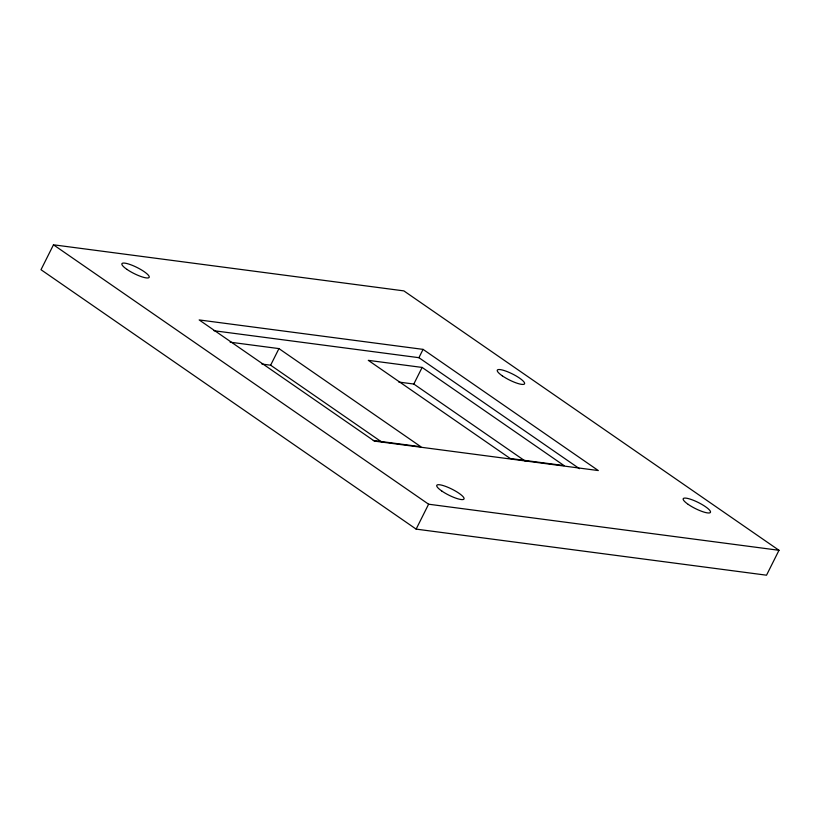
<?xml version="1.0" encoding="UTF-8"?>
<svg xmlns="http://www.w3.org/2000/svg" width="820" height="820" viewBox="0 0 820 820"><rect width="100%" height="100%" fill="white"/><g stroke="black" fill="none" stroke-linecap="round" stroke-linejoin="round"><path stroke-width="1.23" d="M53.474 244.801L41 269.708L416.14 529.115L766.526 575.199L779 550.292L403.86 290.885L53.474 244.801L428.604 504.208L779 550.292M261.877 364.049L270.631 365.207L278.954 348.603L420.875 446.746L373.305 440.483M213.989 330.726L418.917 357.684L423.079 349.381L598.313 470.557L374.412 441.109L199.168 319.933L423.079 349.381M398.786 382.058L413.803 384.037L422.126 367.432L564.047 465.575L510.224 458.493L368.293 360.349L422.126 367.432M416.14 529.115L428.604 504.208M230.133 342.186L278.954 348.603M418.917 357.684L579.473 468.702M413.803 384.037L525.241 461.096M270.631 365.207L382.069 442.267M126.946 269.39A15.231 3.372 26.6 0 0 149.096 277.478A15.231 3.372 26.6 0 0 130.636 264.706A15.231 3.372 26.6 0 0 126.946 269.39M502.322 375.847A15.231 3.372 26.6 0 0 524.472 383.934A15.231 3.372 26.6 0 0 506.012 371.163A15.231 3.372 26.6 0 0 502.322 375.847M688.226 504.402A15.231 3.372 26.6 0 0 710.376 512.48A15.231 3.372 26.6 0 0 691.906 499.718A15.231 3.372 26.6 0 0 688.226 504.402M441.785 491.016A15.231 3.372 26.6 0 0 463.935 499.103A15.231 3.372 26.6 0 0 445.465 486.332A15.231 3.372 26.6 0 0 441.785 491.016"/></g></svg>
